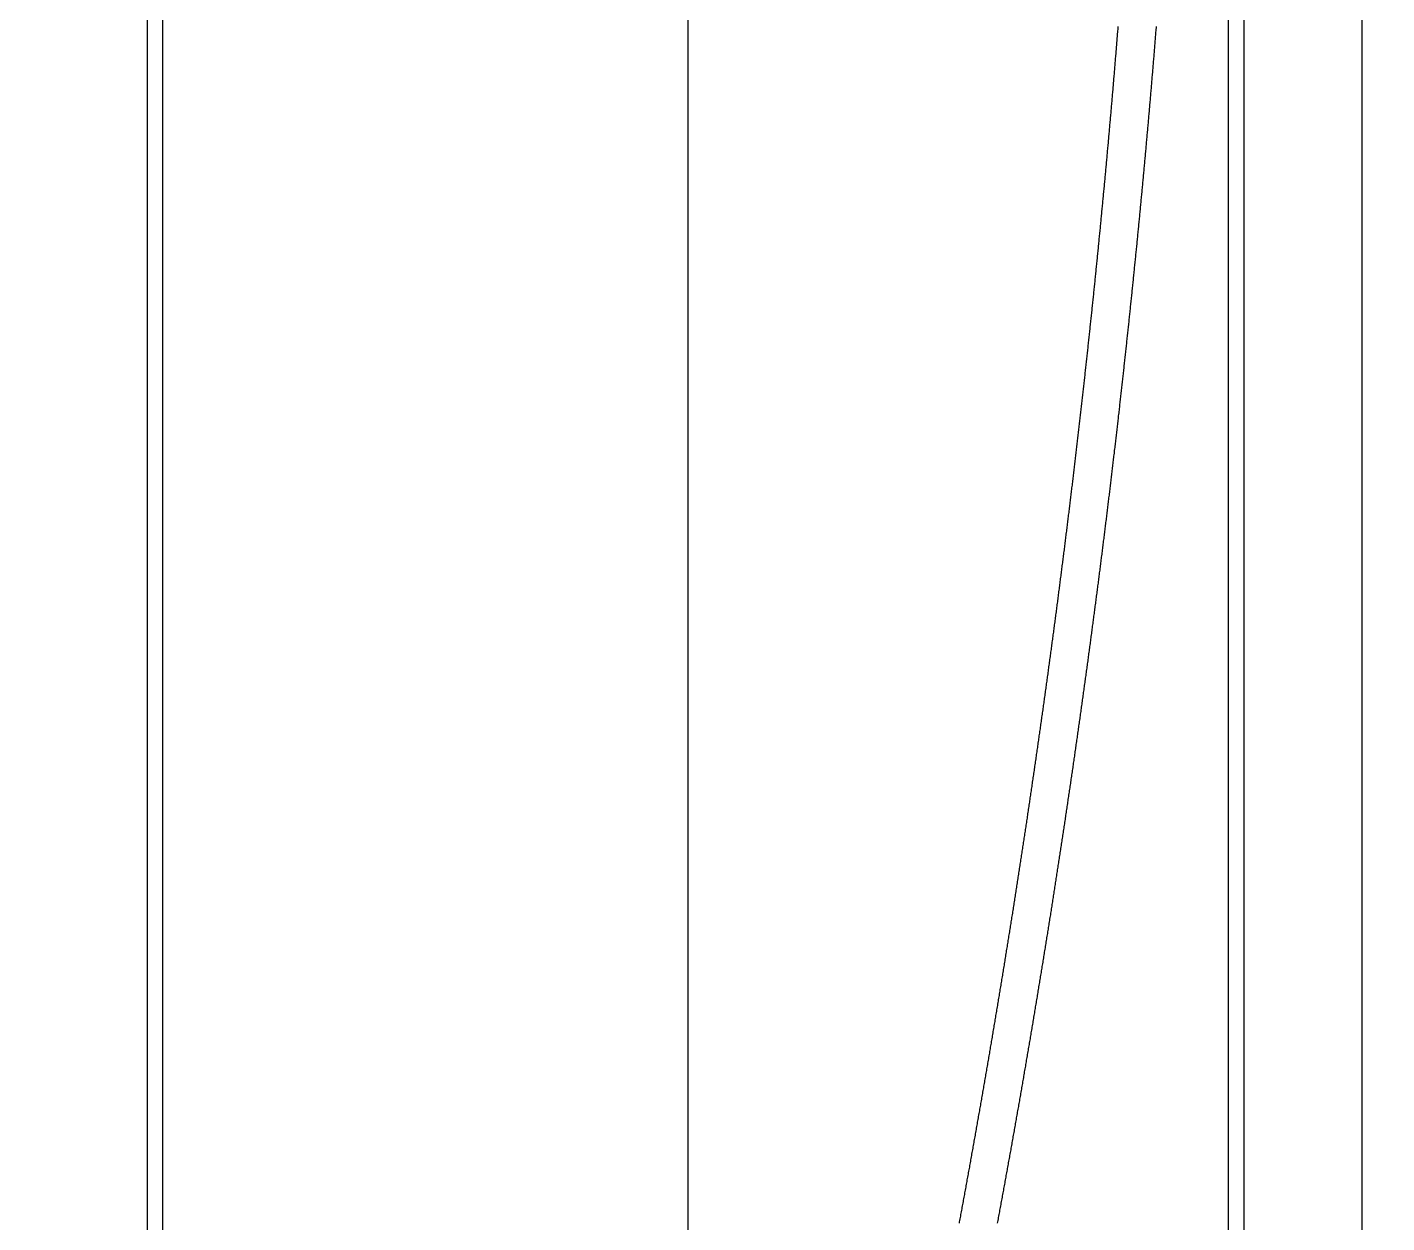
# Model space of a CAD drawing. Extents: x -3500 to 3500, y -1450 to 1450.
# Drawn here: x 237.174 to 240.947, y -219.807 to -216.49 of the extents above; entities that cross this region are included whole.
import ezdxf

# ---------------------------------------------------------------- set-up
doc = ezdxf.new("R2010")
doc.units = 0

msp = doc.modelspace()

# ---------------------------------------------------------------- linework, layer by layer
at = {"layer": 'EOS6MetalLayer'}
msp.add_lwpolyline([(240.55, -235.028), (237.55, -235.028), (237.55, -1.5), (93.436, -1.5), (93.436, -235.028), (90.436, -235.028), (90.436, 1.5), (237.55, 1.5), (237.55, 235.028), (240.55, 235.028)], close=True, dxfattribs=at)
at = {"layer": 'HBSiProtectLayer'}
msp.add_lwpolyline([(239.007, -280), (242.379, -280), (242.379, 280), (239.007, 280)], close=True, dxfattribs=at)
at = {"layer": 'NegLayer'}
msp.add_lwpolyline([(237.507, -225), (243.879, -225), (243.879, 225), (237.507, 225)], close=True, dxfattribs=at)
at = {"layer": 'SiLayer'}
msp.add_lwpolyline([(240.507, -225), (240.879, -225), (240.879, 225), (240.507, 225)], close=True, dxfattribs=at)
for points in [[(240.2007, -216.488), (240.2004, -216.492), (240.2001, -216.496), (240.1997, -216.5), (240.1994, -216.504), (240.1991, -216.508), (240.1988, -216.512), (240.1984, -216.516), (240.1981, -216.52), (240.1978, -216.524), (240.1975, -216.528), (240.1971, -216.532), (240.1968, -216.536), (240.1965, -216.54), (240.1962, -216.544), (240.1958, -216.548), (240.1955, -216.552), (240.1952, -216.556), (240.1949, -216.56), (240.1945, -216.564), (240.1942, -216.568), (240.1939, -216.572), (240.1935, -216.576), (240.1932, -216.58), (240.1929, -216.584), (240.1926, -216.588), (240.1922, -216.592), (240.1919, -216.596), (240.1916, -216.6), (240.1912, -216.604), (240.1909, -216.608), (240.1906, -216.612), (240.1902, -216.616), (240.1899, -216.62), (240.1895, -216.624), (240.1892, -216.628), (240.1889, -216.632), (240.1885, -216.636), (240.1882, -216.64), (240.1879, -216.644), (240.1875, -216.648), (240.1872, -216.652), (240.1868, -216.656), (240.1865, -216.66), (240.1862, -216.664), (240.1858, -216.668), (240.1855, -216.672), (240.1851, -216.676), (240.1848, -216.68), (240.1844, -216.684), (240.1841, -216.688), (240.1837, -216.692), (240.1834, -216.696), (240.1831, -216.7), (240.1827, -216.704), (240.1824, -216.708), (240.182, -216.712), (240.1817, -216.716), (240.1813, -216.72), (240.181, -216.724), (240.1806, -216.728), (240.1803, -216.732), (240.1799, -216.736), (240.1796, -216.74), (240.1792, -216.744), (240.1789, -216.748), (240.1785, -216.752), (240.1782, -216.756), (240.1778, -216.76), (240.1774, -216.764), (240.1771, -216.768), (240.1767, -216.772), (240.1764, -216.776), (240.176, -216.78), (240.1757, -216.784), (240.1753, -216.788), (240.175, -216.792), (240.1746, -216.796), (240.1742, -216.8), (240.1739, -216.804), (240.1735, -216.808), (240.1732, -216.812), (240.1728, -216.816), (240.1724, -216.82), (240.1721, -216.824), (240.1717, -216.828), (240.1713, -216.832), (240.171, -216.836), (240.1706, -216.84), (240.1703, -216.844), (240.1699, -216.848), (240.1695, -216.852), (240.1692, -216.856), (240.1688, -216.86), (240.1684, -216.864), (240.1681, -216.868), (240.1677, -216.872), (240.1673, -216.876), (240.167, -216.88), (240.1666, -216.884), (240.1662, -216.888), (240.1658, -216.892), (240.1655, -216.896), (240.1651, -216.9), (240.1647, -216.904), (240.1644, -216.908), (240.164, -216.912), (240.1636, -216.916), (240.1632, -216.92), (240.1629, -216.924), (240.1625, -216.928), (240.1621, -216.932), (240.1617, -216.936), (240.1614, -216.94), (240.161, -216.944), (240.1606, -216.948), (240.1602, -216.952), (240.1598, -216.956), (240.1595, -216.96), (240.1591, -216.964), (240.1587, -216.968), (240.1583, -216.972), (240.1579, -216.976), (240.1576, -216.98), (240.1572, -216.984), (240.1568, -216.988), (240.1564, -216.992), (240.156, -216.996), (240.1556, -217), (240.1553, -217.004), (240.1549, -217.008), (240.1545, -217.012), (240.1541, -217.016), (240.1537, -217.02), (240.1533, -217.024), (240.1529, -217.028), (240.1525, -217.032), (240.1522, -217.036), (240.1518, -217.04), (240.1514, -217.044), (240.151, -217.048), (240.1506, -217.052), (240.1502, -217.056), (240.1498, -217.06), (240.1494, -217.064), (240.149, -217.068), (240.1486, -217.072), (240.1482, -217.076), (240.1478, -217.08), (240.1474, -217.084), (240.1471, -217.088), (240.1467, -217.092), (240.1463, -217.096), (240.1459, -217.1), (240.1455, -217.104), (240.1451, -217.108), (240.1447, -217.112), (240.1443, -217.116), (240.1439, -217.12), (240.1435, -217.124), (240.1431, -217.128), (240.1427, -217.132), (240.1423, -217.136), (240.1419, -217.14), (240.1415, -217.144), (240.1411, -217.148), (240.1406, -217.152), (240.1402, -217.156), (240.1398, -217.16), (240.1394, -217.164), (240.139, -217.168), (240.1386, -217.172), (240.1382, -217.176), (240.1378, -217.18), (240.1374, -217.184), (240.137, -217.188), (240.1366, -217.192), (240.1362, -217.196), (240.1358, -217.2), (240.1354, -217.204), (240.1349, -217.208), (240.1345, -217.212), (240.1341, -217.216), (240.1337, -217.22), (240.1333, -217.224), (240.1329, -217.228), (240.1325, -217.232), (240.132, -217.236), (240.1316, -217.24), (240.1312, -217.244), (240.1308, -217.248), (240.1304, -217.252), (240.13, -217.256), (240.1296, -217.26), (240.1291, -217.264), (240.1287, -217.268), (240.1283, -217.272), (240.1279, -217.276), (240.1275, -217.28), (240.127, -217.284), (240.1266, -217.288), (240.1262, -217.292), (240.1258, -217.296), (240.1253, -217.3), (240.1249, -217.304), (240.1245, -217.308), (240.1241, -217.312), (240.1236, -217.316), (240.1232, -217.32), (240.1228, -217.324), (240.1224, -217.328), (240.1219, -217.332), (240.1215, -217.336), (240.1211, -217.34), (240.1207, -217.344), (240.1202, -217.348), (240.1198, -217.352), (240.1194, -217.356), (240.1189, -217.36), (240.1185, -217.364), (240.1181, -217.368), (240.1176, -217.372), (240.1172, -217.376), (240.1168, -217.38), (240.1163, -217.384), (240.1159, -217.388), (240.1155, -217.392), (240.115, -217.396), (240.1146, -217.4), (240.1142, -217.404), (240.1137, -217.408), (240.1133, -217.412), (240.1129, -217.416), (240.1124, -217.42), (240.112, -217.424), (240.1115, -217.428), (240.1111, -217.432), (240.1107, -217.436), (240.1102, -217.44), (240.1098, -217.444), (240.1093, -217.448), (240.1089, -217.452), (240.1085, -217.456), (240.108, -217.46), (240.1076, -217.464), (240.1071, -217.468), (240.1067, -217.472), (240.1062, -217.476), (240.1058, -217.48), (240.1053, -217.484), (240.1049, -217.488), (240.1044, -217.492), (240.104, -217.496), (240.1035, -217.5), (240.1031, -217.504), (240.1027, -217.508), (240.1022, -217.512), (240.1018, -217.516), (240.1013, -217.52), (240.1008, -217.524), (240.1004, -217.528), (240.0999, -217.532), (240.0995, -217.536), (240.099, -217.54), (240.0986, -217.544), (240.0981, -217.548), (240.0977, -217.552), (240.0972, -217.556), (240.0968, -217.56), (240.0963, -217.564), (240.0958, -217.568), (240.0954, -217.572), (240.0949, -217.576), (240.0945, -217.58), (240.094, -217.584), (240.0936, -217.588), (240.0931, -217.592), (240.0926, -217.596), (240.0922, -217.6), (240.0917, -217.604), (240.0912, -217.608), (240.0908, -217.612), (240.0903, -217.616), (240.0899, -217.62), (240.0894, -217.624), (240.0889, -217.628), (240.0885, -217.632), (240.088, -217.636), (240.0875, -217.64), (240.0871, -217.644), (240.0866, -217.648), (240.0861, -217.652), (240.0857, -217.656), (240.0852, -217.66), (240.0847, -217.664), (240.0843, -217.668), (240.0838, -217.672), (240.0833, -217.676), (240.0828, -217.68), (240.0824, -217.684), (240.0819, -217.688), (240.0814, -217.692), (240.081, -217.696), (240.0805, -217.7), (240.08, -217.704), (240.0795, -217.708), (240.0791, -217.712), (240.0786, -217.716), (240.0781, -217.72), (240.0776, -217.724), (240.0771, -217.728), (240.0767, -217.732), (240.0762, -217.736), (240.0757, -217.74), (240.0752, -217.744), (240.0747, -217.748), (240.0743, -217.752), (240.0738, -217.756), (240.0733, -217.76), (240.0728, -217.764), (240.0723, -217.768), (240.0719, -217.772), (240.0714, -217.776), (240.0709, -217.78), (240.0704, -217.784), (240.0699, -217.788), (240.0694, -217.792), (240.0689, -217.796), (240.0685, -217.8), (240.068, -217.804), (240.0675, -217.808), (240.067, -217.812), (240.0665, -217.816), (240.066, -217.82), (240.0655, -217.824), (240.065, -217.828), (240.0645, -217.832), (240.0641, -217.836), (240.0636, -217.84), (240.0631, -217.844), (240.0626, -217.848), (240.0621, -217.852), (240.0616, -217.856), (240.0611, -217.86), (240.0606, -217.864), (240.0601, -217.868), (240.0596, -217.872), (240.0591, -217.876), (240.0586, -217.88), (240.0581, -217.884), (240.0576, -217.888), (240.0571, -217.892), (240.0566, -217.896), (240.0561, -217.9), (240.0556, -217.904), (240.0551, -217.908), (240.0546, -217.912), (240.0541, -217.916), (240.0536, -217.92), (240.0531, -217.924), (240.0526, -217.928), (240.0521, -217.932), (240.0516, -217.936), (240.0511, -217.94), (240.0506, -217.944), (240.0501, -217.948), (240.0496, -217.952), (240.0491, -217.956), (240.0486, -217.96), (240.0481, -217.964), (240.0476, -217.968), (240.047, -217.972), (240.0465, -217.976), (240.046, -217.98), (240.0455, -217.984), (240.045, -217.988), (240.0445, -217.992), (240.044, -217.996), (240.0435, -218), (240.043, -218.004), (240.0424, -218.008), (240.0419, -218.012), (240.0414, -218.016), (240.0409, -218.02), (240.0404, -218.024), (240.0399, -218.028), (240.0394, -218.032), (240.0388, -218.036), (240.0383, -218.04), (240.0378, -218.044), (240.0373, -218.048), (240.0368, -218.052), (240.0362, -218.056), (240.0357, -218.06), (240.0352, -218.064), (240.0347, -218.068), (240.0342, -218.072), (240.0336, -218.076), (240.0331, -218.08), (240.0326, -218.084), (240.0321, -218.088), (240.0316, -218.092), (240.031, -218.096), (240.0305, -218.1), (240.03, -218.104), (240.0294, -218.108), (240.0289, -218.112), (240.0284, -218.116), (240.0279, -218.12), (240.0273, -218.124), (240.0268, -218.128), (240.0263, -218.132), (240.0258, -218.136), (240.0252, -218.14), (240.0247, -218.144), (240.0242, -218.148), (240.0236, -218.152), (240.0231, -218.156), (240.0226, -218.16), (240.022, -218.164), (240.0215, -218.168), (240.021, -218.172), (240.0204, -218.176), (240.0199, -218.18), (240.0194, -218.184), (240.0188, -218.188), (240.0183, -218.192), (240.0177, -218.196), (240.0172, -218.2), (240.0167, -218.204), (240.0161, -218.208), (240.0156, -218.212), (240.0151, -218.216), (240.0145, -218.22), (240.014, -218.224), (240.0134, -218.228), (240.0129, -218.232), (240.0123, -218.236), (240.0118, -218.24), (240.0113, -218.244), (240.0107, -218.248), (240.0102, -218.252), (240.0096, -218.256), (240.0091, -218.26), (240.0085, -218.264), (240.008, -218.268), (240.0074, -218.272), (240.0069, -218.276), (240.0063, -218.28), (240.0058, -218.284), (240.0052, -218.288), (240.0047, -218.292), (240.0042, -218.296), (240.0036, -218.3), (240.003, -218.304), (240.0025, -218.308), (240.0019, -218.312), (240.0014, -218.316), (240.0008, -218.32), (240.0003, -218.324), (239.9997, -218.328), (239.9992, -218.332), (239.9986, -218.336), (239.9981, -218.34), (239.9975, -218.344), (239.997, -218.348), (239.9964, -218.352), (239.9958, -218.356), (239.9953, -218.36), (239.9947, -218.364), (239.9942, -218.368), (239.9936, -218.372), (239.993, -218.376), (239.9925, -218.38), (239.9919, -218.384), (239.9914, -218.388), (239.9908, -218.392), (239.9902, -218.396), (239.9897, -218.4), (239.9891, -218.404), (239.9885, -218.408), (239.988, -218.412), (239.9874, -218.416), (239.9868, -218.42), (239.9863, -218.424), (239.9857, -218.428), (239.9851, -218.432), (239.9846, -218.436), (239.984, -218.44), (239.9834, -218.444), (239.9829, -218.448), (239.9823, -218.452), (239.9817, -218.456), (239.9812, -218.46), (239.9806, -218.464), (239.98, -218.468), (239.9794, -218.472), (239.9789, -218.476), (239.9783, -218.48), (239.9777, -218.484), (239.9771, -218.488), (239.9766, -218.492), (239.976, -218.496), (239.9754, -218.5), (239.9748, -218.504), (239.9743, -218.508), (239.9737, -218.512), (239.9731, -218.516), (239.9725, -218.52), (239.972, -218.524), (239.9714, -218.528), (239.9708, -218.532), (239.9702, -218.536), (239.9696, -218.54), (239.9691, -218.544), (239.9685, -218.548), (239.9679, -218.552), (239.9673, -218.556), (239.9667, -218.56), (239.9661, -218.564), (239.9656, -218.568), (239.965, -218.572), (239.9644, -218.576), (239.9638, -218.58), (239.9632, -218.584), (239.9626, -218.588), (239.962, -218.592), (239.9614, -218.596), (239.9609, -218.6), (239.9603, -218.604), (239.9597, -218.608), (239.9591, -218.612), (239.9585, -218.616), (239.9579, -218.62), (239.9573, -218.624), (239.9567, -218.628), (239.9561, -218.632), (239.9555, -218.636), (239.9549, -218.64), (239.9543, -218.644), (239.9538, -218.648), (239.9532, -218.652), (239.9526, -218.656), (239.952, -218.66), (239.9514, -218.664), (239.9508, -218.668), (239.9502, -218.672), (239.9496, -218.676), (239.949, -218.68), (239.9484, -218.684), (239.9478, -218.688), (239.9472, -218.692), (239.9466, -218.696), (239.946, -218.7), (239.9454, -218.704), (239.9448, -218.708), (239.9442, -218.712), (239.9436, -218.716), (239.943, -218.72), (239.9424, -218.724), (239.9417, -218.728), (239.9411, -218.732), (239.9405, -218.736), (239.9399, -218.74), (239.9393, -218.744), (239.9387, -218.748), (239.9381, -218.752), (239.9375, -218.756), (239.9369, -218.76), (239.9363, -218.764), (239.9357, -218.768), (239.9351, -218.772), (239.9344, -218.776), (239.9338, -218.78), (239.9332, -218.784), (239.9326, -218.788), (239.932, -218.792), (239.9314, -218.796), (239.9308, -218.8), (239.9302, -218.804), (239.9295, -218.808), (239.9289, -218.812), (239.9283, -218.816), (239.9277, -218.82), (239.9271, -218.824), (239.9265, -218.828), (239.9258, -218.832), (239.9252, -218.836), (239.9246, -218.84), (239.924, -218.844), (239.9234, -218.848), (239.9227, -218.852), (239.9221, -218.856), (239.9215, -218.86), (239.9209, -218.864), (239.9203, -218.868), (239.9196, -218.872), (239.919, -218.876), (239.9184, -218.88), (239.9178, -218.884), (239.9171, -218.888), (239.9165, -218.892), (239.9159, -218.896), (239.9152, -218.9), (239.9146, -218.904), (239.914, -218.908), (239.9134, -218.912), (239.9127, -218.916), (239.9121, -218.92), (239.9115, -218.924), (239.9108, -218.928), (239.9102, -218.932), (239.9096, -218.936), (239.909, -218.94), (239.9083, -218.944), (239.9077, -218.948), (239.9071, -218.952), (239.9064, -218.956), (239.9058, -218.96), (239.9051, -218.964), (239.9045, -218.968), (239.9039, -218.972), (239.9032, -218.976), (239.9026, -218.98), (239.902, -218.984), (239.9013, -218.988), (239.9007, -218.992), (239.9, -218.996), (239.8994, -219), (239.8988, -219.004), (239.8981, -219.008), (239.8975, -219.012), (239.8968, -219.016), (239.8962, -219.02), (239.8956, -219.024), (239.8949, -219.028), (239.8943, -219.032), (239.8936, -219.036), (239.893, -219.04), (239.8923, -219.044), (239.8917, -219.048), (239.891, -219.052), (239.8904, -219.056), (239.8898, -219.06), (239.8891, -219.064), (239.8885, -219.068), (239.8878, -219.072), (239.8872, -219.076), (239.8865, -219.08), (239.8859, -219.084), (239.8852, -219.088), (239.8846, -219.092), (239.8839, -219.096), (239.8833, -219.1), (239.8826, -219.104), (239.8819, -219.108), (239.8813, -219.112), (239.8806, -219.116), (239.88, -219.12), (239.8793, -219.124), (239.8787, -219.128), (239.878, -219.132), (239.8774, -219.136), (239.8767, -219.14), (239.876, -219.144), (239.8754, -219.148), (239.8747, -219.152), (239.8741, -219.156), (239.8734, -219.16), (239.8727, -219.164), (239.8721, -219.168), (239.8714, -219.172), (239.8708, -219.176), (239.8701, -219.18), (239.8694, -219.184), (239.8688, -219.188), (239.8681, -219.192), (239.8674, -219.196), (239.8668, -219.2), (239.8661, -219.204), (239.8654, -219.208), (239.8648, -219.212), (239.8641, -219.216), (239.8634, -219.22), (239.8628, -219.224), (239.8621, -219.228), (239.8614, -219.232), (239.8608, -219.236), (239.8601, -219.24), (239.8594, -219.244), (239.8588, -219.248), (239.8581, -219.252), (239.8574, -219.256), (239.8567, -219.26), (239.8561, -219.264), (239.8554, -219.268), (239.8547, -219.272), (239.854, -219.276), (239.8534, -219.28), (239.8527, -219.284), (239.852, -219.288), (239.8513, -219.292), (239.8507, -219.296), (239.85, -219.3), (239.8493, -219.304), (239.8486, -219.308), (239.848, -219.312), (239.8473, -219.316), (239.8466, -219.32), (239.8459, -219.324), (239.8452, -219.328), (239.8445, -219.332), (239.8439, -219.336), (239.8432, -219.34), (239.8425, -219.344), (239.8418, -219.348), (239.8411, -219.352), (239.8404, -219.356), (239.8398, -219.36), (239.8391, -219.364), (239.8384, -219.368), (239.8377, -219.372), (239.837, -219.376), (239.8363, -219.38), (239.8356, -219.384), (239.8349, -219.388), (239.8343, -219.392), (239.8336, -219.396), (239.8329, -219.4), (239.8322, -219.404), (239.8315, -219.408), (239.8308, -219.412), (239.8301, -219.416), (239.8294, -219.42), (239.8287, -219.424), (239.828, -219.428), (239.8273, -219.432), (239.8266, -219.436), (239.8259, -219.44), (239.8252, -219.444), (239.8246, -219.448), (239.8239, -219.452), (239.8232, -219.456), (239.8225, -219.46), (239.8218, -219.464), (239.8211, -219.468), (239.8204, -219.472), (239.8197, -219.476), (239.819, -219.48), (239.8183, -219.484), (239.8176, -219.488), (239.8169, -219.492), (239.8162, -219.496), (239.8154, -219.5), (239.8147, -219.504), (239.814, -219.508), (239.8133, -219.512), (239.8126, -219.516), (239.8119, -219.52), (239.8112, -219.524), (239.8105, -219.528), (239.8098, -219.532), (239.8091, -219.536), (239.8084, -219.54), (239.8077, -219.544), (239.807, -219.548), (239.8063, -219.552), (239.8056, -219.556), (239.8048, -219.56), (239.8041, -219.564), (239.8034, -219.568), (239.8027, -219.572), (239.802, -219.576), (239.8013, -219.58), (239.8006, -219.584), (239.7999, -219.588), (239.7991, -219.592), (239.7984, -219.596), (239.7977, -219.6), (239.797, -219.604), (239.7963, -219.608), (239.7956, -219.612), (239.7948, -219.616), (239.7941, -219.62), (239.7934, -219.624), (239.7927, -219.628), (239.792, -219.632), (239.7912, -219.636), (239.7905, -219.64), (239.7898, -219.644), (239.7891, -219.648), (239.7884, -219.652), (239.7876, -219.656), (239.7869, -219.66), (239.7862, -219.664), (239.7855, -219.668), (239.7847, -219.672), (239.784, -219.676), (239.7833, -219.68), (239.7826, -219.684), (239.7818, -219.688), (239.7811, -219.692), (239.7804, -219.696), (239.7796, -219.7), (239.7789, -219.704), (239.7782, -219.708), (239.7775, -219.712), (239.7767, -219.716), (239.776, -219.72), (239.7753, -219.724), (239.7745, -219.728), (239.7738, -219.732), (239.7731, -219.736), (239.7723, -219.74), (239.7716, -219.744), (239.7709, -219.748), (239.7701, -219.752), (239.7694, -219.756), (239.7687, -219.76), (239.7679, -219.764), (239.7672, -219.768), (239.7664, -219.772), (239.7657, -219.776), (239.765, -219.78), (239.7642, -219.784), (239.7635, -219.788), (239.7627, -219.792), (239.762, -219.796), (239.7613, -219.8), (239.7605, -219.804), (239.7598, -219.808)], [(239.8668, -219.808), (239.8675, -219.804), (239.8683, -219.8), (239.869, -219.796), (239.8697, -219.792), (239.8705, -219.788), (239.8712, -219.784), (239.872, -219.78), (239.8727, -219.776), (239.8734, -219.772), (239.8742, -219.768), (239.8749, -219.764), (239.8757, -219.76), (239.8764, -219.756), (239.8771, -219.752), (239.8779, -219.748), (239.8786, -219.744), (239.8793, -219.74), (239.8801, -219.736), (239.8808, -219.732), (239.8815, -219.728), (239.8823, -219.724), (239.883, -219.72), (239.8837, -219.716), (239.8845, -219.712), (239.8852, -219.708), (239.8859, -219.704), (239.8866, -219.7), (239.8874, -219.696), (239.8881, -219.692), (239.8888, -219.688), (239.8896, -219.684), (239.8903, -219.68), (239.891, -219.676), (239.8917, -219.672), (239.8925, -219.668), (239.8932, -219.664), (239.8939, -219.66), (239.8946, -219.656), (239.8954, -219.652), (239.8961, -219.648), (239.8968, -219.644), (239.8975, -219.64), (239.8982, -219.636), (239.899, -219.632), (239.8997, -219.628), (239.9004, -219.624), (239.9011, -219.62), (239.9018, -219.616), (239.9026, -219.612), (239.9033, -219.608), (239.904, -219.604), (239.9047, -219.6), (239.9054, -219.596), (239.9061, -219.592), (239.9069, -219.588), (239.9076, -219.584), (239.9083, -219.58), (239.909, -219.576), (239.9097, -219.572), (239.9104, -219.568), (239.9111, -219.564), (239.9118, -219.56), (239.9126, -219.556), (239.9133, -219.552), (239.914, -219.548), (239.9147, -219.544), (239.9154, -219.54), (239.9161, -219.536), (239.9168, -219.532), (239.9175, -219.528), (239.9182, -219.524), (239.9189, -219.52), (239.9196, -219.516), (239.9203, -219.512), (239.921, -219.508), (239.9217, -219.504), (239.9224, -219.5), (239.9232, -219.496), (239.9239, -219.492), (239.9246, -219.488), (239.9253, -219.484), (239.926, -219.48), (239.9267, -219.476), (239.9274, -219.472), (239.9281, -219.468), (239.9288, -219.464), (239.9295, -219.46), (239.9302, -219.456), (239.9309, -219.452), (239.9316, -219.448), (239.9322, -219.444), (239.9329, -219.44), (239.9336, -219.436), (239.9343, -219.432), (239.935, -219.428), (239.9357, -219.424), (239.9364, -219.42), (239.9371, -219.416), (239.9378, -219.412), (239.9385, -219.408), (239.9392, -219.404), (239.9399, -219.4), (239.9406, -219.396), (239.9413, -219.392), (239.9419, -219.388), (239.9426, -219.384), (239.9433, -219.38), (239.944, -219.376), (239.9447, -219.372), (239.9454, -219.368), (239.9461, -219.364), (239.9468, -219.36), (239.9474, -219.356), (239.9481, -219.352), (239.9488, -219.348), (239.9495, -219.344), (239.9502, -219.34), (239.9509, -219.336), (239.9515, -219.332), (239.9522, -219.328), (239.9529, -219.324), (239.9536, -219.32), (239.9543, -219.316), (239.955, -219.312), (239.9556, -219.308), (239.9563, -219.304), (239.957, -219.3), (239.9577, -219.296), (239.9583, -219.292), (239.959, -219.288), (239.9597, -219.284), (239.9604, -219.28), (239.961, -219.276), (239.9617, -219.272), (239.9624, -219.268), (239.9631, -219.264), (239.9637, -219.26), (239.9644, -219.256), (239.9651, -219.252), (239.9658, -219.248), (239.9664, -219.244), (239.9671, -219.24), (239.9678, -219.236), (239.9684, -219.232), (239.9691, -219.228), (239.9698, -219.224), (239.9704, -219.22), (239.9711, -219.216), (239.9718, -219.212), (239.9724, -219.208), (239.9731, -219.204), (239.9738, -219.2), (239.9744, -219.196), (239.9751, -219.192), (239.9758, -219.188), (239.9764, -219.184), (239.9771, -219.18), (239.9778, -219.176), (239.9784, -219.172), (239.9791, -219.168), (239.9797, -219.164), (239.9804, -219.16), (239.9811, -219.156), (239.9817, -219.152), (239.9824, -219.148), (239.983, -219.144), (239.9837, -219.14), (239.9844, -219.136), (239.985, -219.132), (239.9857, -219.128), (239.9863, -219.124), (239.987, -219.12), (239.9876, -219.116), (239.9883, -219.112), (239.9889, -219.108), (239.9896, -219.104), (239.9903, -219.1), (239.9909, -219.096), (239.9916, -219.092), (239.9922, -219.088), (239.9929, -219.084), (239.9935, -219.08), (239.9942, -219.076), (239.9948, -219.072), (239.9955, -219.068), (239.9961, -219.064), (239.9968, -219.06), (239.9974, -219.056), (239.998, -219.052), (239.9987, -219.048), (239.9993, -219.044), (240, -219.04), (240.0006, -219.036), (240.0013, -219.032), (240.0019, -219.028), (240.0026, -219.024), (240.0032, -219.02), (240.0038, -219.016), (240.0045, -219.012), (240.0051, -219.008), (240.0058, -219.004), (240.0064, -219), (240.007, -218.996), (240.0077, -218.992), (240.0083, -218.988), (240.009, -218.984), (240.0096, -218.98), (240.0102, -218.976), (240.0109, -218.972), (240.0115, -218.968), (240.0121, -218.964), (240.0128, -218.96), (240.0134, -218.956), (240.0141, -218.952), (240.0147, -218.948), (240.0153, -218.944), (240.016, -218.94), (240.0166, -218.936), (240.0172, -218.932), (240.0178, -218.928), (240.0185, -218.924), (240.0191, -218.92), (240.0197, -218.916), (240.0204, -218.912), (240.021, -218.908), (240.0216, -218.904), (240.0222, -218.9), (240.0229, -218.896), (240.0235, -218.892), (240.0241, -218.888), (240.0248, -218.884), (240.0254, -218.88), (240.026, -218.876), (240.0266, -218.872), (240.0273, -218.868), (240.0279, -218.864), (240.0285, -218.86), (240.0291, -218.856), (240.0297, -218.852), (240.0304, -218.848), (240.031, -218.844), (240.0316, -218.84), (240.0322, -218.836), (240.0328, -218.832), (240.0335, -218.828), (240.0341, -218.824), (240.0347, -218.82), (240.0353, -218.816), (240.0359, -218.812), (240.0365, -218.808), (240.0372, -218.804), (240.0378, -218.8), (240.0384, -218.796), (240.039, -218.792), (240.0396, -218.788), (240.0402, -218.784), (240.0408, -218.78), (240.0414, -218.776), (240.0421, -218.772), (240.0427, -218.768), (240.0433, -218.764), (240.0439, -218.76), (240.0445, -218.756), (240.0451, -218.752), (240.0457, -218.748), (240.0463, -218.744), (240.0469, -218.74), (240.0475, -218.736), (240.0481, -218.732), (240.0487, -218.728), (240.0494, -218.724), (240.05, -218.72), (240.0506, -218.716), (240.0512, -218.712), (240.0518, -218.708), (240.0524, -218.704), (240.053, -218.7), (240.0536, -218.696), (240.0542, -218.692), (240.0548, -218.688), (240.0554, -218.684), (240.056, -218.68), (240.0566, -218.676), (240.0572, -218.672), (240.0578, -218.668), (240.0584, -218.664), (240.059, -218.66), (240.0596, -218.656), (240.0602, -218.652), (240.0608, -218.648), (240.0613, -218.644), (240.0619, -218.64), (240.0625, -218.636), (240.0631, -218.632), (240.0637, -218.628), (240.0643, -218.624), (240.0649, -218.62), (240.0655, -218.616), (240.0661, -218.612), (240.0667, -218.608), (240.0673, -218.604), (240.0679, -218.6), (240.0684, -218.596), (240.069, -218.592), (240.0696, -218.588), (240.0702, -218.584), (240.0708, -218.58), (240.0714, -218.576), (240.072, -218.572), (240.0726, -218.568), (240.0731, -218.564), (240.0737, -218.56), (240.0743, -218.556), (240.0749, -218.552), (240.0755, -218.548), (240.0761, -218.544), (240.0766, -218.54), (240.0772, -218.536), (240.0778, -218.532), (240.0784, -218.528), (240.079, -218.524), (240.0795, -218.52), (240.0801, -218.516), (240.0807, -218.512), (240.0813, -218.508), (240.0818, -218.504), (240.0824, -218.5), (240.083, -218.496), (240.0836, -218.492), (240.0841, -218.488), (240.0847, -218.484), (240.0853, -218.48), (240.0859, -218.476), (240.0864, -218.472), (240.087, -218.468), (240.0876, -218.464), (240.0882, -218.46), (240.0887, -218.456), (240.0893, -218.452), (240.0899, -218.448), (240.0904, -218.444), (240.091, -218.44), (240.0916, -218.436), (240.0921, -218.432), (240.0927, -218.428), (240.0933, -218.424), (240.0938, -218.42), (240.0944, -218.416), (240.095, -218.412), (240.0955, -218.408), (240.0961, -218.404), (240.0967, -218.4), (240.0972, -218.396), (240.0978, -218.392), (240.0984, -218.388), (240.0989, -218.384), (240.0995, -218.38), (240.1, -218.376), (240.1006, -218.372), (240.1012, -218.368), (240.1017, -218.364), (240.1023, -218.36), (240.1028, -218.356), (240.1034, -218.352), (240.104, -218.348), (240.1045, -218.344), (240.1051, -218.34), (240.1056, -218.336), (240.1062, -218.332), (240.1067, -218.328), (240.1073, -218.324), (240.1078, -218.32), (240.1084, -218.316), (240.1089, -218.312), (240.1095, -218.308), (240.11, -218.304), (240.1106, -218.3), (240.1112, -218.296), (240.1117, -218.292), (240.1122, -218.288), (240.1128, -218.284), (240.1133, -218.28), (240.1139, -218.276), (240.1144, -218.272), (240.115, -218.268), (240.1155, -218.264), (240.1161, -218.26), (240.1166, -218.256), (240.1172, -218.252), (240.1177, -218.248), (240.1183, -218.244), (240.1188, -218.24), (240.1193, -218.236), (240.1199, -218.232), (240.1204, -218.228), (240.121, -218.224), (240.1215, -218.22), (240.1221, -218.216), (240.1226, -218.212), (240.1231, -218.208), (240.1237, -218.204), (240.1242, -218.2), (240.1247, -218.196), (240.1253, -218.192), (240.1258, -218.188), (240.1264, -218.184), (240.1269, -218.18), (240.1274, -218.176), (240.128, -218.172), (240.1285, -218.168), (240.129, -218.164), (240.1296, -218.16), (240.1301, -218.156), (240.1306, -218.152), (240.1312, -218.148), (240.1317, -218.144), (240.1322, -218.14), (240.1328, -218.136), (240.1333, -218.132), (240.1338, -218.128), (240.1343, -218.124), (240.1349, -218.12), (240.1354, -218.116), (240.1359, -218.112), (240.1364, -218.108), (240.137, -218.104), (240.1375, -218.1), (240.138, -218.096), (240.1386, -218.092), (240.1391, -218.088), (240.1396, -218.084), (240.1401, -218.08), (240.1406, -218.076), (240.1412, -218.072), (240.1417, -218.068), (240.1422, -218.064), (240.1427, -218.06), (240.1432, -218.056), (240.1438, -218.052), (240.1443, -218.048), (240.1448, -218.044), (240.1453, -218.04), (240.1458, -218.036), (240.1464, -218.032), (240.1469, -218.028), (240.1474, -218.024), (240.1479, -218.02), (240.1484, -218.016), (240.1489, -218.012), (240.1494, -218.008), (240.15, -218.004), (240.1505, -218), (240.151, -217.996), (240.1515, -217.992), (240.152, -217.988), (240.1525, -217.984), (240.153, -217.98), (240.1535, -217.976), (240.154, -217.972), (240.1546, -217.968), (240.1551, -217.964), (240.1556, -217.96), (240.1561, -217.956), (240.1566, -217.952), (240.1571, -217.948), (240.1576, -217.944), (240.1581, -217.94), (240.1586, -217.936), (240.1591, -217.932), (240.1596, -217.928), (240.1601, -217.924), (240.1606, -217.92), (240.1611, -217.916), (240.1616, -217.912), (240.1621, -217.908), (240.1626, -217.904), (240.1631, -217.9), (240.1636, -217.896), (240.1641, -217.892), (240.1646, -217.888), (240.1651, -217.884), (240.1656, -217.88), (240.1661, -217.876), (240.1666, -217.872), (240.1671, -217.868), (240.1676, -217.864), (240.1681, -217.86), (240.1686, -217.856), (240.1691, -217.852), (240.1696, -217.848), (240.1701, -217.844), (240.1706, -217.84), (240.1711, -217.836), (240.1715, -217.832), (240.172, -217.828), (240.1725, -217.824), (240.173, -217.82), (240.1735, -217.816), (240.174, -217.812), (240.1745, -217.808), (240.175, -217.804), (240.1755, -217.8), (240.1759, -217.796), (240.1764, -217.792), (240.1769, -217.788), (240.1774, -217.784), (240.1779, -217.78), (240.1784, -217.776), (240.1789, -217.772), (240.1793, -217.768), (240.1798, -217.764), (240.1803, -217.76), (240.1808, -217.756), (240.1813, -217.752), (240.1817, -217.748), (240.1822, -217.744), (240.1827, -217.74), (240.1832, -217.736), (240.1837, -217.732), (240.1841, -217.728), (240.1846, -217.724), (240.1851, -217.72), (240.1856, -217.716), (240.1861, -217.712), (240.1865, -217.708), (240.187, -217.704), (240.1875, -217.7), (240.188, -217.696), (240.1884, -217.692), (240.1889, -217.688), (240.1894, -217.684), (240.1898, -217.68), (240.1903, -217.676), (240.1908, -217.672), (240.1913, -217.668), (240.1917, -217.664), (240.1922, -217.66), (240.1927, -217.656), (240.1931, -217.652), (240.1936, -217.648), (240.1941, -217.644), (240.1945, -217.64), (240.195, -217.636), (240.1955, -217.632), (240.1959, -217.628), (240.1964, -217.624), (240.1969, -217.62), (240.1973, -217.616), (240.1978, -217.612), (240.1982, -217.608), (240.1987, -217.604), (240.1992, -217.6), (240.1996, -217.596), (240.2001, -217.592), (240.2006, -217.588), (240.201, -217.584), (240.2015, -217.58), (240.2019, -217.576), (240.2024, -217.572), (240.2028, -217.568), (240.2033, -217.564), (240.2038, -217.56), (240.2042, -217.556), (240.2047, -217.552), (240.2051, -217.548), (240.2056, -217.544), (240.206, -217.54), (240.2065, -217.536), (240.2069, -217.532), (240.2074, -217.528), (240.2078, -217.524), (240.2083, -217.52), (240.2088, -217.516), (240.2092, -217.512), (240.2097, -217.508), (240.2101, -217.504), (240.2105, -217.5), (240.211, -217.496), (240.2114, -217.492), (240.2119, -217.488), (240.2123, -217.484), (240.2128, -217.48), (240.2132, -217.476), (240.2137, -217.472), (240.2141, -217.468), (240.2146, -217.464), (240.215, -217.46), (240.2155, -217.456), (240.2159, -217.452), (240.2163, -217.448), (240.2168, -217.444), (240.2172, -217.44), (240.2177, -217.436), (240.2181, -217.432), (240.2185, -217.428), (240.219, -217.424), (240.2194, -217.42), (240.2199, -217.416), (240.2203, -217.412), (240.2207, -217.408), (240.2212, -217.404), (240.2216, -217.4), (240.222, -217.396), (240.2225, -217.392), (240.2229, -217.388), (240.2233, -217.384), (240.2238, -217.38), (240.2242, -217.376), (240.2246, -217.372), (240.2251, -217.368), (240.2255, -217.364), (240.2259, -217.36), (240.2264, -217.356), (240.2268, -217.352), (240.2272, -217.348), (240.2277, -217.344), (240.2281, -217.34), (240.2285, -217.336), (240.2289, -217.332), (240.2294, -217.328), (240.2298, -217.324), (240.2302, -217.32), (240.2306, -217.316), (240.2311, -217.312), (240.2315, -217.308), (240.2319, -217.304), (240.2323, -217.3), (240.2328, -217.296), (240.2332, -217.292), (240.2336, -217.288), (240.234, -217.284), (240.2345, -217.28), (240.2349, -217.276), (240.2353, -217.272), (240.2357, -217.268), (240.2361, -217.264), (240.2366, -217.26), (240.237, -217.256), (240.2374, -217.252), (240.2378, -217.248), (240.2382, -217.244), (240.2386, -217.24), (240.239, -217.236), (240.2395, -217.232), (240.2399, -217.228), (240.2403, -217.224), (240.2407, -217.22), (240.2411, -217.216), (240.2415, -217.212), (240.2419, -217.208), (240.2424, -217.204), (240.2428, -217.2), (240.2432, -217.196), (240.2436, -217.192), (240.244, -217.188), (240.2444, -217.184), (240.2448, -217.18), (240.2452, -217.176), (240.2456, -217.172), (240.246, -217.168), (240.2464, -217.164), (240.2468, -217.16), (240.2472, -217.156), (240.2476, -217.152), (240.2481, -217.148), (240.2485, -217.144), (240.2489, -217.14), (240.2493, -217.136), (240.2497, -217.132), (240.2501, -217.128), (240.2505, -217.124), (240.2509, -217.12), (240.2513, -217.116), (240.2517, -217.112), (240.2521, -217.108), (240.2525, -217.104), (240.2529, -217.1), (240.2533, -217.096), (240.2537, -217.092), (240.2541, -217.088), (240.2544, -217.084), (240.2548, -217.08), (240.2552, -217.076), (240.2556, -217.072), (240.256, -217.068), (240.2564, -217.064), (240.2568, -217.06), (240.2572, -217.056), (240.2576, -217.052), (240.258, -217.048), (240.2584, -217.044), (240.2588, -217.04), (240.2592, -217.036), (240.2595, -217.032), (240.2599, -217.028), (240.2603, -217.024), (240.2607, -217.02), (240.2611, -217.016), (240.2615, -217.012), (240.2619, -217.008), (240.2623, -217.004), (240.2626, -217), (240.263, -216.996), (240.2634, -216.992), (240.2638, -216.988), (240.2642, -216.984), (240.2646, -216.98), (240.2649, -216.976), (240.2653, -216.972), (240.2657, -216.968), (240.2661, -216.964), (240.2665, -216.96), (240.2668, -216.956), (240.2672, -216.952), (240.2676, -216.948), (240.268, -216.944), (240.2684, -216.94), (240.2687, -216.936), (240.2691, -216.932), (240.2695, -216.928), (240.2699, -216.924), (240.2702, -216.92), (240.2706, -216.916), (240.271, -216.912), (240.2714, -216.908), (240.2717, -216.904), (240.2721, -216.9), (240.2725, -216.896), (240.2728, -216.892), (240.2732, -216.888), (240.2736, -216.884), (240.274, -216.88), (240.2743, -216.876), (240.2747, -216.872), (240.2751, -216.868), (240.2754, -216.864), (240.2758, -216.86), (240.2762, -216.856), (240.2765, -216.852), (240.2769, -216.848), (240.2773, -216.844), (240.2776, -216.84), (240.278, -216.836), (240.2783, -216.832), (240.2787, -216.828), (240.2791, -216.824), (240.2794, -216.82), (240.2798, -216.816), (240.2802, -216.812), (240.2805, -216.808), (240.2809, -216.804), (240.2812, -216.8), (240.2816, -216.796), (240.282, -216.792), (240.2823, -216.788), (240.2827, -216.784), (240.283, -216.78), (240.2834, -216.776), (240.2837, -216.772), (240.2841, -216.768), (240.2844, -216.764), (240.2848, -216.76), (240.2852, -216.756), (240.2855, -216.752), (240.2859, -216.748), (240.2862, -216.744), (240.2866, -216.74), (240.2869, -216.736), (240.2873, -216.732), (240.2876, -216.728), (240.288, -216.724), (240.2883, -216.72), (240.2887, -216.716), (240.289, -216.712), (240.2894, -216.708), (240.2897, -216.704), (240.2901, -216.7), (240.2904, -216.696), (240.2907, -216.692), (240.2911, -216.688), (240.2914, -216.684), (240.2918, -216.68), (240.2921, -216.676), (240.2925, -216.672), (240.2928, -216.668), (240.2932, -216.664), (240.2935, -216.66), (240.2938, -216.656), (240.2942, -216.652), (240.2945, -216.648), (240.2949, -216.644), (240.2952, -216.64), (240.2955, -216.636), (240.2959, -216.632), (240.2962, -216.628), (240.2965, -216.624), (240.2969, -216.62), (240.2972, -216.616), (240.2976, -216.612), (240.2979, -216.608), (240.2982, -216.604), (240.2986, -216.6), (240.2989, -216.596), (240.2992, -216.592), (240.2996, -216.588), (240.2999, -216.584), (240.3002, -216.58), (240.3005, -216.576), (240.3009, -216.572), (240.3012, -216.568), (240.3015, -216.564), (240.3019, -216.56), (240.3022, -216.556), (240.3025, -216.552), (240.3028, -216.548), (240.3032, -216.544), (240.3035, -216.54), (240.3038, -216.536), (240.3041, -216.532), (240.3045, -216.528), (240.3048, -216.524), (240.3051, -216.52), (240.3054, -216.516), (240.3058, -216.512), (240.3061, -216.508), (240.3064, -216.504), (240.3067, -216.5), (240.3071, -216.496), (240.3074, -216.492), (240.3077, -216.488)]]:
    msp.add_lwpolyline(points, dxfattribs=at)

doc.saveas('drawing.dxf')
